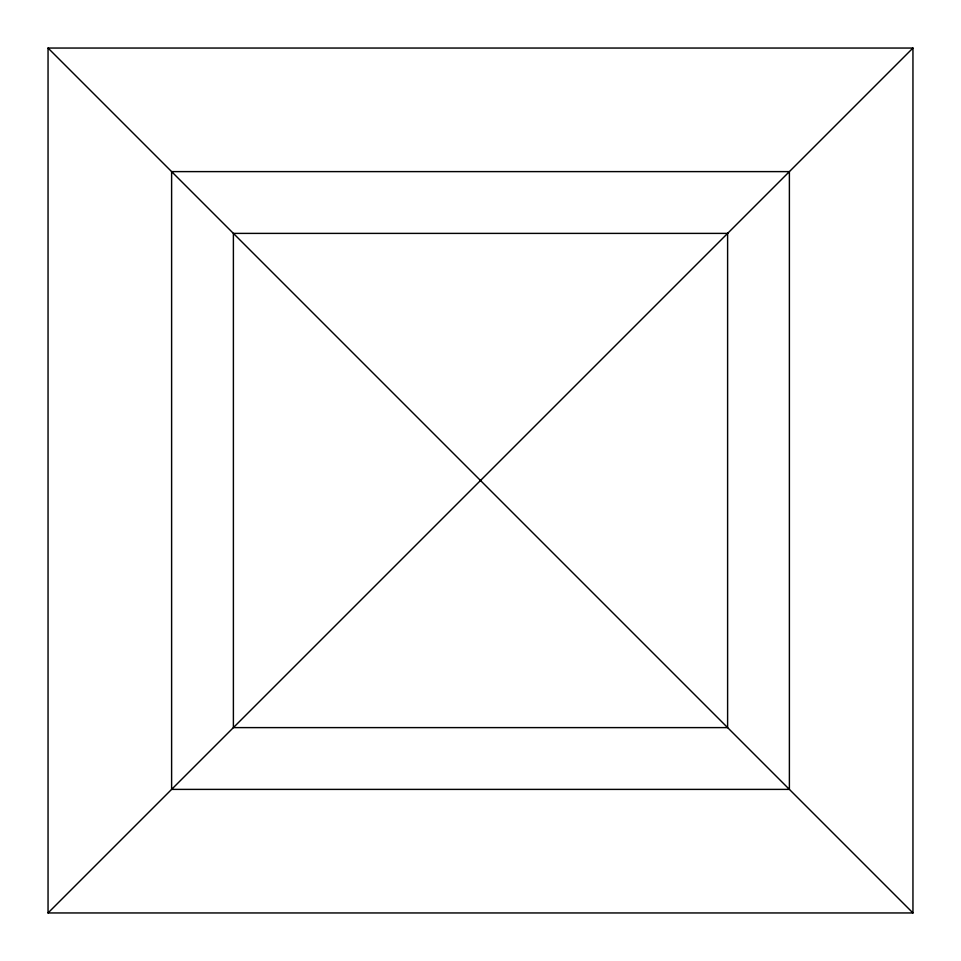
<?xml version="1.0" encoding="UTF-8"?>
<svg xmlns="http://www.w3.org/2000/svg" width="961" height="961" viewBox="0 0 961 961"><rect width="100%" height="100%" fill="white"/><g stroke="black" fill="none" stroke-linecap="round" stroke-linejoin="round"><path stroke-width="1.44" d="M48.05 912.95L912.95 48.05L48.05 48.05L48.05 912.95L912.95 912.95L912.95 48.05M48.05 48.05L912.95 912.95M789.389 171.611L171.611 171.611L171.611 789.389L789.389 789.389L789.389 171.611M727.609 233.391L233.391 233.391L233.391 727.609L727.609 727.609L727.609 233.391"/></g></svg>
